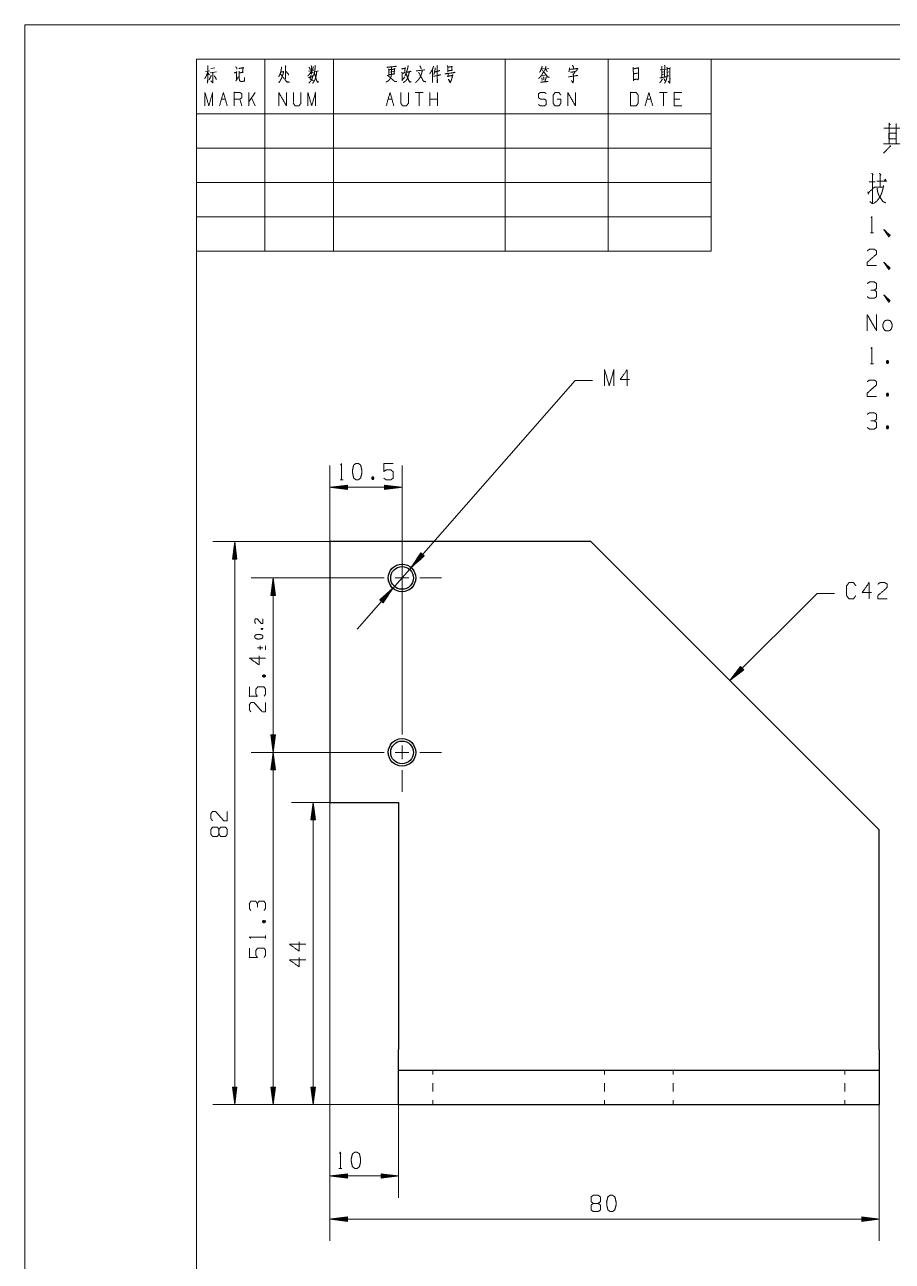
# Paper-space layout 'SHT2' of a CAD drawing. Header units: millimetres. Extents: x 0 to 210, y 0 to 297.
# Drawn here: x 0 to 126.4, y 116.9 to 297 of the extents above; entities that cross this region are included whole.
import ezdxf

# ---------------------------------------------------------------- set-up
doc = ezdxf.new("R2010")
doc.units = ezdxf.units.MM
doc.layers.add('101', color=7, linetype='Continuous', true_color=0xffffff)

psp = doc.layouts.new('SHT2')

# ---------------------------------------------------------------- linework, layer by layer
at = {"layer": '101', "color": 133, "linetype": 'Continuous', "lineweight": 18}
for p, q in [((210, 297), (0, 297)), ((0, 297), (0, 0)), ((25, 292), (100, 292)), ((25, 292), (25, 264)), ((25, 292), (100, 292)), ((25, 292), (100, 292)), ((205, 292), (25, 292)), ((25, 292), (25, 5)), ((35, 292), (35, 264)), ((45, 292), (45, 264)), ((70, 292), (70, 264)), ((85, 292), (85, 264)), ((100, 292), (100, 264)), ((25, 284), (100, 284)), ((25, 279), (100, 279)), ((25, 274), (100, 274)), ((25, 269), (100, 269)), ((25, 264), (100, 264))]:
    psp.add_line(p, q, dxfattribs=at)
at = {"layer": '101', "color": 72, "linetype": 'Continuous', "lineweight": 18}
for p, q in [((26.34, 290.18), (26.96, 290.3)), ((26.99, 289.99), (27.95, 290.14)), ((27.13, 290.61), (27.71, 290.74)), ((41.34, 290.22), (42.13, 290.38)), ((42.25, 290.16), (42.79, 290.28)), ((53.17, 290.09), (53.7, 290.18)), ((75.25, 290.57), (75.67, 290.63)), ((75.35, 290.55), (75.45, 290.24)), ((75.82, 290.51), (76.35, 290.61)), ((75.98, 290.49), (76.11, 290.16)), ((92.56, 290.43), (93.43, 290.55)), ((92.84, 290.07), (93.11, 290.14)), ((93.6, 290.05), (93.85, 290.12)), ((26.7, 289.95), (26.92, 289.68)), ((54.91, 288.87), (55.37, 289.43)), ((75.83, 289.64), (75.37, 289.56)), ((92.86, 289.72), (93.09, 289.78)), ((32.63, 285.18), (32.63, 287.14)), ((33.59, 287.14), (32.63, 285.78)), ((58.02, 287.14), (56.9, 287.14)), ((57.46, 287.14), (57.46, 285.18)), ((59.02, 285.18), (59.02, 287.14)), ((60.14, 285.18), (60.14, 287.14)), ((93.6, 287.14), (92.49, 287.14)), ((93.05, 287.14), (93.05, 285.18)), ((28.66, 286.17), (29.22, 286.17)), ((31.62, 285.18), (31.34, 286.17)), ((33.59, 285.18), (33.04, 286.36)), ((52.94, 286.17), (53.49, 286.17)), ((60.14, 286.17), (59.02, 286.17)), ((90.65, 286.17), (91.2, 286.17)), ((95.45, 286.17), (94.61, 286.17)), ((122.99, 274.12), (123.89, 274.12)), ((123.89, 273.33), (125.03, 273.33)), ((123.2, 266.68), (123.63, 266.68)), ((123.2, 247.63), (123.63, 247.63)), ((125.6, 248.08), (125.76, 247.66)), ((125.6, 243.32), (125.76, 242.9)), ((125.6, 238.56), (125.76, 238.13)), ((45.95, 230.72), (46.37, 230.72)), ((50.63, 231.17), (50.78, 230.75)), ((34.46, 208.96), (34.67, 209.04)), ((33.89, 206.25), (34.69, 206.25)), ((34.29, 206.53), (34.29, 205.97)), ((35.07, 205.97), (35.07, 206.53)), ((34.64, 202.06), (35.07, 202.22)), ((34.64, 166.29), (35.07, 166.45)), ((35.09, 163.89), (35.09, 164.32)), ((45.77, 130.41), (46.19, 130.41))]:
    psp.add_line(p, q, dxfattribs=at)
at = {"layer": '101', "color": 22, "linetype": 'Continuous', "lineweight": 18}
for p, q in [((48.41, 208.95), (80.17, 245.2)), ((80.17, 245.2), (82.71, 245.2)), ((44.46, 221.72), (44.46, 232.8)), ((54.96, 196.79), (54.96, 232.8)), ((47, 229.96), (44.46, 229.63)), ((54.96, 229.63), (44.46, 229.63)), ((44.46, 229.63), (47, 229.29)), ((47, 229.65), (44.65, 229.65)), ((47, 229.6), (44.65, 229.6)), ((47, 229.71), (45.04, 229.71)), ((47, 229.55), (45.04, 229.55)), ((47, 229.76), (45.42, 229.76)), ((47, 229.5), (45.42, 229.5)), ((47, 229.81), (45.81, 229.81)), ((47, 229.45), (45.81, 229.45)), ((47, 229.86), (46.19, 229.86)), ((47, 229.4), (46.19, 229.4)), ((47, 229.91), (46.58, 229.91)), ((47, 229.35), (46.58, 229.35)), ((47, 229.96), (46.96, 229.96)), ((47, 229.96), (46.96, 229.96)), ((47, 229.3), (46.96, 229.3)), ((47, 229.3), (46.96, 229.3)), ((47, 229.29), (47, 229.96)), ((52.42, 229.96), (52.45, 229.96)), ((52.42, 229.96), (52.42, 229.29)), ((54.96, 229.63), (52.42, 229.96)), ((52.42, 229.96), (52.45, 229.96)), ((52.42, 229.91), (52.83, 229.91)), ((52.42, 229.86), (53.22, 229.86)), ((52.42, 229.81), (53.61, 229.81)), ((52.42, 229.76), (53.99, 229.76)), ((52.42, 229.71), (54.38, 229.71)), ((52.42, 229.65), (54.76, 229.65)), ((52.42, 229.29), (54.96, 229.63)), ((52.42, 229.6), (54.76, 229.6)), ((52.42, 229.55), (54.38, 229.55)), ((52.42, 229.5), (53.99, 229.5)), ((52.42, 229.45), (53.61, 229.45)), ((52.42, 229.4), (53.22, 229.4)), ((52.42, 229.35), (52.83, 229.35)), ((52.42, 229.3), (52.45, 229.3)), ((52.42, 229.3), (52.45, 229.3)), ((44.46, 221.72), (27.42, 221.72)), ((30.59, 221.72), (30.26, 219.18)), ((30.92, 219.18), (30.59, 221.72)), ((30.59, 221.72), (30.59, 139.72)), ((30.36, 219.18), (30.36, 219.99)), ((30.41, 219.18), (30.41, 220.37)), ((30.46, 219.18), (30.46, 220.76)), ((30.51, 219.18), (30.51, 221.14)), ((30.57, 219.18), (30.57, 221.53)), ((30.62, 219.18), (30.62, 221.53)), ((30.67, 219.18), (30.67, 221.14)), ((30.72, 219.18), (30.72, 220.76)), ((30.77, 219.18), (30.77, 220.37)), ((30.82, 219.18), (30.82, 219.99)), ((57.7, 220.06), (56.27, 217.93)), ((57.93, 219.85), (56.38, 218.09)), ((57.97, 219.82), (56.42, 218.06)), ((57.89, 219.89), (56.6, 218.41)), ((58.01, 219.79), (56.71, 218.31)), ((57.85, 219.92), (56.82, 218.74)), ((58.04, 219.75), (57.01, 218.57)), ((57.82, 219.95), (57.03, 219.06)), ((57.78, 219.99), (57.25, 219.38)), ((57.74, 220.02), (57.46, 219.71)), ((57.7, 220.05), (57.68, 220.03)), ((57.7, 220.05), (57.68, 220.03)), ((58.2, 219.62), (57.7, 220.06)), ((30.26, 219.18), (30.26, 219.21)), ((30.26, 219.18), (30.26, 219.21)), ((30.26, 219.18), (30.92, 219.18)), ((30.31, 219.18), (30.31, 219.6)), ((30.87, 219.18), (30.87, 219.6)), ((30.92, 219.18), (30.92, 219.21)), ((30.92, 219.18), (30.92, 219.21)), ((56.27, 217.93), (58.2, 219.62)), ((58.08, 219.72), (57.3, 218.83)), ((58.12, 219.69), (57.59, 219.08)), ((58.16, 219.65), (57.88, 219.34)), ((58.2, 219.62), (58.18, 219.6)), ((58.2, 219.62), (58.18, 219.6)), ((49.19, 216.42), (33.01, 216.42)), ((36.19, 216.42), (35.85, 213.88)), ((36.16, 213.88), (36.16, 216.23)), ((36.19, 191.02), (36.19, 216.42)), ((36.52, 213.88), (36.19, 216.42)), ((36.21, 213.88), (36.21, 216.23)), ((35.96, 213.88), (35.96, 214.69)), ((36.01, 213.88), (36.01, 215.07)), ((36.06, 213.88), (36.06, 215.46)), ((36.11, 213.88), (36.11, 215.84)), ((36.26, 213.88), (36.26, 215.84)), ((36.31, 213.88), (36.31, 215.46)), ((36.36, 213.88), (36.36, 215.07)), ((36.41, 213.88), (36.41, 214.69)), ((53.64, 214.92), (51.71, 213.23)), ((51.91, 213.06), (53.2, 214.53)), ((51.95, 213.02), (53.49, 214.79)), ((51.98, 212.99), (53.53, 214.76)), ((52.02, 212.96), (53.31, 214.43)), ((52.22, 212.79), (53.64, 214.92)), ((35.85, 213.88), (36.52, 213.88)), ((35.86, 213.88), (35.86, 213.91)), ((35.86, 213.88), (35.86, 213.91)), ((35.91, 213.88), (35.91, 214.3)), ((36.46, 213.88), (36.46, 214.3)), ((36.52, 213.88), (36.52, 213.91)), ((36.52, 213.88), (36.52, 213.91)), ((51.71, 213.23), (52.22, 212.79)), ((51.72, 213.23), (51.74, 213.25)), ((51.72, 213.23), (51.74, 213.25)), ((51.75, 213.19), (52.03, 213.51)), ((51.79, 213.16), (52.32, 213.76)), ((51.83, 213.13), (52.61, 214.02)), ((51.87, 213.09), (52.91, 214.28)), ((52.06, 212.92), (53.1, 214.11)), ((52.1, 212.89), (52.88, 213.79)), ((52.14, 212.86), (52.67, 213.46)), ((52.17, 212.82), (52.45, 213.14)), ((52.21, 212.79), (52.23, 212.81)), ((52.21, 212.79), (52.23, 212.81)), ((115.43, 214.18), (102.71, 201.47)), ((115.43, 214.18), (117.97, 214.18)), ((104.27, 203.5), (102.71, 201.47)), ((102.71, 201.47), (104.74, 203.03)), ((104.49, 203.28), (102.83, 201.62)), ((104.53, 203.25), (102.87, 201.59)), ((104.45, 203.32), (103.07, 201.93)), ((104.56, 203.21), (103.17, 201.82)), ((104.42, 203.35), (103.3, 202.24)), ((104.6, 203.17), (103.48, 202.06)), ((104.38, 203.39), (103.54, 202.55)), ((104.35, 203.43), (103.78, 202.86)), ((104.63, 203.14), (103.79, 202.3)), ((104.31, 203.46), (104.01, 203.17)), ((104.67, 203.1), (104.1, 202.53)), ((104.27, 203.5), (104.25, 203.48)), ((104.27, 203.5), (104.25, 203.48)), ((104.74, 203.03), (104.27, 203.5)), ((104.7, 203.07), (104.41, 202.77)), ((104.74, 203.03), (104.72, 203.01)), ((104.74, 203.03), (104.72, 203.01)), ((36.52, 193.56), (35.85, 193.56)), ((35.85, 193.56), (36.19, 191.02)), ((35.86, 193.56), (35.86, 193.53)), ((35.86, 193.56), (35.86, 193.53)), ((35.91, 193.56), (35.91, 193.14)), ((35.96, 193.56), (35.96, 192.76)), ((36.01, 193.56), (36.01, 192.37)), ((36.06, 193.56), (36.06, 191.99)), ((36.11, 193.56), (36.11, 191.6)), ((36.16, 193.56), (36.16, 191.22)), ((36.19, 191.02), (36.52, 193.56)), ((36.21, 193.56), (36.21, 191.22)), ((36.26, 193.56), (36.26, 191.6)), ((36.31, 193.56), (36.31, 191.99)), ((36.36, 193.56), (36.36, 192.37)), ((36.41, 193.56), (36.41, 192.76)), ((36.46, 193.56), (36.46, 193.14)), ((36.52, 193.56), (36.52, 193.53)), ((36.52, 193.56), (36.52, 193.53)), ((49.19, 191.02), (33.01, 191.02)), ((49.19, 191.02), (33.01, 191.02)), ((36.19, 191.02), (35.85, 188.48)), ((36.19, 191.02), (36.19, 139.72)), ((36.52, 188.48), (36.19, 191.02)), ((35.96, 188.48), (35.96, 189.29)), ((36.01, 188.48), (36.01, 189.67)), ((36.06, 188.48), (36.06, 190.06)), ((36.11, 188.48), (36.11, 190.44)), ((36.16, 188.48), (36.16, 190.83)), ((36.21, 188.48), (36.21, 190.83)), ((36.26, 188.48), (36.26, 190.44)), ((36.31, 188.48), (36.31, 190.06)), ((36.36, 188.48), (36.36, 189.67)), ((36.41, 188.48), (36.41, 189.29)), ((35.85, 188.48), (36.52, 188.48)), ((35.86, 188.48), (35.86, 188.51)), ((35.86, 188.48), (35.86, 188.51)), ((35.91, 188.48), (35.91, 188.9)), ((36.46, 188.48), (36.46, 188.9)), ((36.52, 188.48), (36.52, 188.51)), ((36.52, 188.48), (36.52, 188.51)), ((54.46, 183.72), (38.84, 183.72)), ((42.02, 183.72), (41.68, 181.18)), ((42.02, 183.72), (42.02, 139.72)), ((42.35, 181.18), (42.02, 183.72)), ((44.46, 183.72), (44.46, 119.86)), ((44.46, 183.72), (44.46, 126.14)), ((41.79, 181.18), (41.79, 181.99)), ((41.84, 181.18), (41.84, 182.37)), ((41.89, 181.18), (41.89, 182.76)), ((41.94, 181.18), (41.94, 183.14)), ((41.99, 181.18), (41.99, 183.53)), ((42.04, 181.18), (42.04, 183.53)), ((42.09, 181.18), (42.09, 183.14)), ((42.15, 181.18), (42.15, 182.76)), ((42.2, 181.18), (42.2, 182.37)), ((42.25, 181.18), (42.25, 181.99)), ((41.68, 181.18), (42.35, 181.18)), ((41.69, 181.18), (41.69, 181.21)), ((41.69, 181.18), (41.69, 181.21)), ((41.74, 181.18), (41.74, 181.6)), ((42.3, 181.18), (42.3, 181.6)), ((42.35, 181.18), (42.35, 181.21)), ((42.35, 181.18), (42.35, 181.21)), ((54.46, 147.72), (54.46, 126.14)), ((124.46, 147.72), (124.46, 119.86)), ((30.26, 142.26), (30.26, 142.23)), ((30.26, 142.26), (30.26, 142.23)), ((30.92, 142.26), (30.26, 142.26)), ((30.26, 142.26), (30.59, 139.72)), ((30.31, 142.26), (30.31, 141.84)), ((30.36, 142.26), (30.36, 141.46)), ((30.41, 142.26), (30.41, 141.07)), ((30.46, 142.26), (30.46, 140.69)), ((30.51, 142.26), (30.51, 140.3)), ((30.57, 142.26), (30.57, 139.92)), ((30.59, 139.72), (30.92, 142.26)), ((30.62, 142.26), (30.62, 139.92)), ((30.67, 142.26), (30.67, 140.3)), ((30.72, 142.26), (30.72, 140.69)), ((30.77, 142.26), (30.77, 141.07)), ((30.82, 142.26), (30.82, 141.46)), ((30.87, 142.26), (30.87, 141.84)), ((30.92, 142.26), (30.92, 142.23)), ((30.92, 142.26), (30.92, 142.23)), ((36.52, 142.26), (35.85, 142.26)), ((35.85, 142.26), (36.19, 139.72)), ((35.86, 142.26), (35.86, 142.23)), ((35.86, 142.26), (35.86, 142.23)), ((35.91, 142.26), (35.91, 141.84)), ((35.96, 142.26), (35.96, 141.46)), ((36.01, 142.26), (36.01, 141.07)), ((36.06, 142.26), (36.06, 140.69)), ((36.11, 142.26), (36.11, 140.3)), ((36.16, 142.26), (36.16, 139.92)), ((36.19, 139.72), (36.52, 142.26)), ((36.21, 142.26), (36.21, 139.92)), ((36.26, 142.26), (36.26, 140.3)), ((36.31, 142.26), (36.31, 140.69)), ((36.36, 142.26), (36.36, 141.07)), ((36.41, 142.26), (36.41, 141.46)), ((36.46, 142.26), (36.46, 141.84)), ((36.52, 142.26), (36.52, 142.23)), ((36.52, 142.26), (36.52, 142.23)), ((41.68, 142.26), (42.02, 139.72)), ((42.35, 142.26), (41.68, 142.26)), ((41.69, 142.26), (41.69, 142.23)), ((41.69, 142.26), (41.69, 142.23)), ((41.74, 142.26), (41.74, 141.84)), ((41.79, 142.26), (41.79, 141.46)), ((41.84, 142.26), (41.84, 141.07)), ((41.89, 142.26), (41.89, 140.69)), ((41.94, 142.26), (41.94, 140.3)), ((41.99, 142.26), (41.99, 139.92)), ((42.02, 139.72), (42.35, 142.26)), ((42.04, 142.26), (42.04, 139.92)), ((42.09, 142.26), (42.09, 140.3)), ((42.15, 142.26), (42.15, 140.69)), ((42.2, 142.26), (42.2, 141.07)), ((42.25, 142.26), (42.25, 141.46)), ((42.3, 142.26), (42.3, 141.84)), ((42.35, 142.26), (42.35, 142.23)), ((42.35, 142.26), (42.35, 142.23)), ((54.46, 139.72), (27.42, 139.72)), ((54.46, 139.72), (33.01, 139.72)), ((54.46, 139.72), (38.84, 139.72)), ((47, 129.65), (44.46, 129.32)), ((44.46, 129.32), (47, 128.98)), ((54.46, 129.32), (44.46, 129.32)), ((47, 129.34), (44.65, 129.34)), ((47, 129.29), (44.65, 129.29)), ((47, 129.39), (45.04, 129.39)), ((47, 129.24), (45.04, 129.24)), ((47, 129.44), (45.42, 129.44)), ((47, 129.19), (45.42, 129.19)), ((47, 129.49), (45.81, 129.49)), ((47, 129.14), (45.81, 129.14)), ((47, 129.54), (46.19, 129.54)), ((47, 129.09), (46.19, 129.09)), ((47, 129.6), (46.58, 129.6)), ((47, 129.04), (46.58, 129.04)), ((47, 129.65), (46.96, 129.65)), ((47, 129.65), (46.96, 129.65)), ((47, 128.99), (46.96, 128.99)), ((47, 128.99), (46.96, 128.99)), ((47, 128.98), (47, 129.65)), ((51.92, 129.65), (51.92, 128.98)), ((54.46, 129.32), (51.92, 129.65)), ((51.92, 129.65), (51.95, 129.65)), ((51.92, 129.65), (51.95, 129.65)), ((51.92, 129.6), (52.33, 129.6)), ((51.92, 129.54), (52.72, 129.54)), ((51.92, 129.49), (53.11, 129.49)), ((51.92, 129.44), (53.49, 129.44)), ((51.92, 129.39), (53.88, 129.39)), ((51.92, 129.34), (54.26, 129.34)), ((51.92, 128.98), (54.46, 129.32)), ((51.92, 129.29), (54.26, 129.29)), ((51.92, 129.24), (53.88, 129.24)), ((51.92, 129.19), (53.49, 129.19)), ((51.92, 129.14), (53.11, 129.14)), ((51.92, 129.09), (52.72, 129.09)), ((51.92, 129.04), (52.33, 129.04)), ((51.92, 128.99), (51.95, 128.99)), ((51.92, 128.99), (51.95, 128.99)), ((47, 123.37), (44.46, 123.04)), ((44.46, 123.04), (47, 122.7)), ((124.46, 123.04), (44.46, 123.04)), ((47, 123.06), (44.65, 123.06)), ((47, 123.01), (44.65, 123.01)), ((47, 123.11), (45.04, 123.11)), ((47, 122.96), (45.04, 122.96)), ((47, 123.17), (45.42, 123.17)), ((47, 122.91), (45.42, 122.91)), ((47, 123.22), (45.81, 123.22)), ((47, 122.86), (45.81, 122.86)), ((47, 123.27), (46.19, 123.27)), ((47, 122.81), (46.19, 122.81)), ((47, 123.32), (46.58, 123.32)), ((47, 122.76), (46.58, 122.76)), ((47, 123.37), (46.96, 123.37)), ((47, 123.37), (46.96, 123.37)), ((47, 122.71), (46.96, 122.71)), ((47, 122.71), (46.96, 122.71)), ((47, 122.7), (47, 123.37)), ((121.92, 123.37), (121.95, 123.37)), ((124.46, 123.04), (121.92, 123.37)), ((121.92, 123.37), (121.95, 123.37)), ((121.92, 123.37), (121.92, 122.7)), ((121.92, 123.32), (122.33, 123.32)), ((121.92, 123.27), (122.72, 123.27)), ((121.92, 123.22), (123.11, 123.22)), ((121.92, 123.17), (123.49, 123.17)), ((121.92, 123.11), (123.88, 123.11)), ((121.92, 123.06), (124.26, 123.06)), ((121.92, 122.7), (124.46, 123.04)), ((121.92, 123.01), (124.26, 123.01)), ((121.92, 122.96), (123.88, 122.96)), ((121.92, 122.91), (123.49, 122.91)), ((121.92, 122.86), (123.11, 122.86)), ((121.92, 122.81), (122.72, 122.81)), ((121.92, 122.76), (122.33, 122.76)), ((121.92, 122.71), (121.95, 122.71)), ((121.92, 122.71), (121.95, 122.71))]:
    psp.add_line(p, q, dxfattribs=at)
at = {"layer": '101', "color": 251, "linetype": 'Continuous', "lineweight": 25}
for p, q in [((82.46, 221.72), (44.46, 221.72)), ((44.46, 221.72), (44.46, 183.72)), ((124.46, 179.72), (82.46, 221.72)), ((44.46, 183.72), (54.46, 183.72)), ((54.46, 183.72), (54.46, 147.72)), ((124.46, 147.72), (124.46, 179.72)), ((54.46, 144.72), (124.46, 144.72)), ((54.46, 139.72), (54.46, 144.72)), ((124.46, 144.72), (124.46, 139.72)), ((54.46, 139.72), (124.46, 139.72))]:
    psp.add_line(p, q, dxfattribs=at)
at = {"layer": '101', "color": 151, "linetype": 'Continuous', "lineweight": 18}
for p, q in [((54.96, 219.01), (54.96, 222.19)), ((52.37, 216.42), (49.19, 216.42)), ((53.95, 216.42), (55.96, 216.42)), ((54.96, 215.42), (54.96, 217.43)), ((57.55, 216.42), (60.72, 216.42)), ((54.96, 213.83), (54.96, 210.66)), ((54.96, 193.61), (54.96, 196.79)), ((52.37, 191.02), (49.19, 191.02)), ((53.95, 191.02), (55.96, 191.02)), ((54.96, 190.02), (54.96, 192.03)), ((57.55, 191.02), (60.72, 191.02)), ((54.96, 188.43), (54.96, 185.26))]:
    psp.add_line(p, q, dxfattribs=at)
at = {"layer": '101', "color": 53, "linetype": 'Continuous', "lineweight": 18}
for p, q in [((59.46, 144.72), (59.46, 144.1)), ((84.46, 144.1), (84.46, 144.72)), ((94.46, 144.72), (94.46, 144.1)), ((119.46, 144.1), (119.46, 144.72)), ((59.46, 142.85), (59.46, 141.6)), ((84.46, 141.6), (84.46, 142.85)), ((94.46, 142.85), (94.46, 141.6)), ((119.46, 141.6), (119.46, 142.85)), ((59.46, 140.35), (59.46, 139.72)), ((84.46, 139.72), (84.46, 140.35)), ((94.46, 140.35), (94.46, 139.72)), ((119.46, 139.72), (119.46, 140.35))]:
    psp.add_line(p, q, dxfattribs=at)
at = {"layer": '101', "color": 251, "linetype": 'Continuous', "lineweight": 25}
for centre, radius in [((54.96, 216.42), 2), ((54.96, 216.42), 1.65), ((54.96, 191.02), 2), ((54.96, 191.02), 1.65)]:
    psp.add_circle(centre, radius, dxfattribs=at)
at = {"layer": '101', "color": 251, "linetype": 'Continuous', "lineweight": 13}
for centre in [(54.96, 216.42), (54.96, 191.02)]:
    psp.add_arc(centre, 2, 75, 345, dxfattribs=at)
at = {"layer": '101', "color": 22, "linetype": 'Continuous', "lineweight": 18}
psp.add_arc((54.96, 216.42), 2, 350.9784, 75, dxfattribs=at)
at = {"layer": '101', "color": 72, "linetype": 'Continuous', "lineweight": 18}
for points, knots in [([(26.67, 290.16), (26.6, 289.91), (26.48, 289.62), (26.35, 289.35), (26.23, 289.14)], [0, 0, 0.233514, 0.515368, 0.78555, 1, 1]), ([(26.67, 291.07), (26.66, 288.89), (26.63, 288.5), (26.61, 288.71), (26.64, 288.94)], [0, 0, 0.723303, 0.854546, 0.923601, 1, 1]), ([(27.37, 289.99), (27.42, 289.87), (27.42, 288.83), (27.4, 288.6), (27.39, 288.52), (27.11, 288.85), (27.39, 288.56)], [0, 0, 0.056947, 0.504404, 0.603051, 0.639405, 0.826366, 1, 1]), ([(30.53, 289.99), (30.92, 290.09), (30.86, 290.16), (30.83, 288.96), (30.77, 288.83), (31.12, 289.41)], [0, 0, 0.158008, 0.19221, 0.673433, 0.728446, 1, 1]), ([(30.7, 290.88), (30.87, 290.72), (30.92, 290.63), (30.92, 290.53), (30.9, 290.67)], [0, 0, 0.413146, 0.573572, 0.750721, 1, 1]), ([(31.19, 290.63), (31.87, 290.74), (31.82, 290.8), (31.73, 290.05), (31.82, 290.05), (31.25, 289.99)], [0, 0, 0.313958, 0.349012, 0.694882, 0.735357, 1, 1]), ([(31.22, 290.22), (31.25, 289.91), (31.25, 289.2), (31.27, 288.98), (31.3, 288.87), (31.34, 288.81), (31.41, 288.77), (31.53, 288.75), (31.66, 288.73), (32.03, 288.79), (32, 289.33), (32, 288.79)], [0, 0, 0.097093, 0.316208, 0.387239, 0.42073, 0.444406, 0.470581, 0.507596, 0.549105, 0.664641, 0.832445, 1, 1]), ([(37.43, 290.84), (37.42, 290.72), (37.34, 290.3), (37.26, 290.01), (37.18, 289.8), (37.09, 289.6), (37.01, 289.43)], [0, 0, 0.084498, 0.36853, 0.573114, 0.721457, 0.873368, 1, 1]), ([(37.28, 290.09), (37.75, 290.18), (37.71, 290.22), (37.68, 290.03), (37.62, 289.76), (37.56, 289.6), (37.48, 289.37), (37.4, 289.18), (37.28, 288.98), (37.2, 288.81), (37.02, 288.56)], [0, 0, 0.202443, 0.228131, 0.308408, 0.425631, 0.500403, 0.604281, 0.689483, 0.790714, 0.870506, 1, 1]), ([(37.97, 291.05), (38.02, 290.94), (38, 290.84), (37.99, 289.12), (37.97, 289.23), (38, 289.45)], [0, 0, 0.049543, 0.095606, 0.852767, 0.898838, 1, 1]), ([(38.1, 290.16), (38.13, 290.14), (38.4, 289.8), (38.47, 289.68)], [0, 0, 0.059448, 0.761031, 1, 1]), ([(41.75, 290.24), (41.62, 290.01), (41.48, 289.8), (41.35, 289.64), (41.22, 289.49)], [0, 0, 0.287221, 0.555142, 0.786181, 1, 1]), ([(41.43, 290.8), (41.56, 290.57), (41.59, 290.43)], [0, 0, 0.640221, 1, 1]), ([(41.73, 291.07), (41.76, 290.92), (41.76, 289.78), (41.73, 289.93), (41.76, 290.05)], [0, 0, 0.094654, 0.823636, 0.91829, 1, 1]), ([(41.76, 290.2), (41.94, 290.07), (42.03, 289.97)], [0, 0, 0.613122, 1, 1]), ([(42.03, 290.92), (42.03, 290.82), (41.91, 290.34)], [0, 0, 0.174301, 1, 1]), ([(42.54, 290.16), (42.49, 289.8), (42.45, 289.56), (42.41, 289.35), (42.35, 289.16), (42.23, 288.91), (42.13, 288.73), (42.01, 288.56), (41.92, 288.48)], [0, 0, 0.19438, 0.332636, 0.448614, 0.555649, 0.70616, 0.822692, 0.933847, 1, 1]), ([(42.33, 291.11), (42.33, 290.98), (42.32, 290.76), (42.27, 290.47), (42.23, 290.16), (42.17, 289.91), (42.1, 289.68), (42.08, 289.62)], [0, 0, 0.081852, 0.232243, 0.425429, 0.63211, 0.800313, 0.957953, 1, 1]), ([(53.44, 290.84), (53.42, 290.18), (53.41, 289.85), (53.39, 289.66), (53.38, 289.56), (53.36, 289.43), (53.32, 289.31), (53.27, 289.2), (53.14, 289.02), (53, 288.85), (52.79, 288.73), (52.69, 288.67), (52.65, 288.65)], [0, 0, 0.263783, 0.395771, 0.470171, 0.511786, 0.56157, 0.614019, 0.658777, 0.749614, 0.837596, 0.932985, 0.980677, 1, 1]), ([(52.76, 290.82), (52.82, 290.78), (52.85, 290.8), (54.11, 290.94), (54.07, 290.96), (53.92, 290.92)], [0, 0, 0.045522, 0.068286, 0.872626, 0.90344, 1, 1]), ([(53, 290.59), (53.04, 290.41), (53.04, 289.66), (53.03, 289.7), (53.89, 289.85), (53.8, 289.85), (53.89, 290.63), (53.92, 290.57), (53.87, 290.53), (53.04, 290.43)], [0, 0, 0.051663, 0.252803, 0.264656, 0.500971, 0.524672, 0.738301, 0.756829, 0.773117, 1, 1]), ([(54.88, 290.57), (55.47, 290.67), (55.41, 290.74), (55.34, 290.01), (55.41, 290.01), (54.97, 289.93), (54.94, 290.12), (54.97, 289.89), (54.96, 288.96)], [0, 0, 0.181366, 0.207406, 0.429567, 0.451891, 0.588199, 0.645735, 0.715777, 1, 1]), ([(55.98, 290.12), (55.98, 289.99), (55.92, 289.66), (55.86, 289.47), (55.81, 289.31), (55.73, 289.16), (55.65, 289.02), (55.54, 288.87), (55.31, 288.67), (55.13, 288.58)], [0, 0, 0.067236, 0.249298, 0.354996, 0.450079, 0.537949, 0.629663, 0.725721, 0.894899, 1, 1]), ([(55.85, 291.05), (55.82, 290.8), (55.73, 290.47), (55.62, 290.12), (55.53, 289.89), (55.47, 289.72), (55.41, 289.58)], [0, 0, 0.162457, 0.385014, 0.625897, 0.784413, 0.898493, 1, 1]), ([(55.62, 290.07), (56.27, 290.2), (56.2, 290.22), (56.08, 290.18)], [0, 0, 0.769962, 0.857327, 1, 1]), ([(57.88, 290.32), (57.88, 290.2), (57.81, 289.91), (57.74, 289.68), (57.65, 289.43), (57.52, 289.23), (57.5, 289.18), (57.42, 289.08), (57.31, 288.94), (57.18, 288.81), (57.06, 288.69), (56.93, 288.58)], [0, 0, 0.060656, 0.206644, 0.323463, 0.452143, 0.571976, 0.593424, 0.659716, 0.74639, 0.834816, 0.918178, 1, 1]), ([(57.02, 290.28), (58.29, 290.43), (58.21, 290.45), (58.12, 290.41)], [0, 0, 0.872478, 0.933903, 1, 1]), ([(57.34, 290.05), (57.4, 290.01), (58.1, 288.75), (58.43, 288.69), (58.12, 288.77), (58.02, 288.89)], [0, 0, 0.030854, 0.652647, 0.79375, 0.930716, 1, 1]), ([(57.56, 291.03), (57.66, 290.84), (57.71, 290.72), (57.74, 290.59)], [0, 0, 0.450481, 0.729637, 1, 1]), ([(59.55, 290.98), (59.48, 290.72), (59.38, 290.47), (59.26, 290.24), (59.14, 290.05), (59, 289.85)], [0, 0, 0.21836, 0.428744, 0.629221, 0.801494, 1, 1]), ([(59.38, 290.41), (59.39, 289.16), (59.39, 288.56), (59.38, 288.69), (59.39, 288.91)], [0, 0, 0.565717, 0.839123, 0.896086, 1, 1]), ([(59.8, 290.72), (59.76, 290.38), (59.7, 290.09), (59.64, 289.89), (59.6, 289.76)], [0, 0, 0.34211, 0.644851, 0.86512, 1, 1]), ([(59.8, 290.14), (60.47, 290.32), (60.4, 290.32), (60.28, 290.26)], [0, 0, 0.772509, 0.853435, 1, 1]), ([(60.08, 291.07), (60.12, 290.98), (60.09, 291.03), (60.11, 288.54), (60.09, 288.73), (60.11, 289.04)], [0, 0, 0.029975, 0.04619, 0.840789, 0.900562, 1, 1]), ([(61.18, 289.87), (61.37, 289.87), (61.75, 289.91), (62.68, 290.05), (62.58, 290.07), (62.43, 290.03)], [0, 0, 0.10704, 0.322386, 0.855626, 0.914427, 1, 1]), ([(61.57, 291.07), (61.63, 290.82), (61.63, 290.09), (61.63, 290.28), (62.33, 290.38), (62.21, 290.38), (62.24, 290.9), (62.26, 290.98), (62.29, 290.92), (62.19, 290.9), (61.63, 290.82)], [0, 0, 0.076614, 0.294117, 0.350048, 0.563214, 0.598361, 0.753971, 0.779215, 0.799829, 0.831205, 1, 1]), ([(75.64, 290.3), (75.63, 290.2), (75.39, 289.83), (75.38, 289.78), (75.26, 289.6), (75.06, 289.37), (74.85, 289.16)], [0, 0, 0.074337, 0.387309, 0.418539, 0.575027, 0.79286, 1, 1]), ([(75.37, 290.98), (75.35, 290.84), (75.23, 290.53), (75.13, 290.28), (75.01, 290.07)], [0, 0, 0.148006, 0.485257, 0.758321, 1, 1]), ([(75.61, 290.16), (76.2, 289.37), (76.43, 289.37), (76.2, 289.39), (76.08, 289.54)], [0, 0, 0.599324, 0.742451, 0.886135, 1, 1]), ([(75.91, 290.98), (75.92, 290.88), (75.75, 290.3)], [0, 0, 0.147218, 1, 1]), ([(79.34, 290.74), (79.34, 290.51), (79.33, 290.34), (79.3, 290.22), (79.27, 290.12)], [0, 0, 0.361949, 0.626223, 0.829034, 1, 1]), ([(79.34, 290.49), (80.57, 290.63), (80.56, 290.67), (80.37, 290.26)], [0, 0, 0.712481, 0.737756, 1, 1]), ([(79.49, 290.07), (80.25, 290.18), (80.21, 290.24), (79.92, 289.72)], [0, 0, 0.533866, 0.586729, 1, 1]), ([(79.78, 291.09), (79.89, 290.96), (79.93, 290.86), (79.96, 290.69)], [0, 0, 0.364604, 0.619196, 1, 1]), ([(88.61, 290.8), (88.64, 290.59), (88.66, 290.14), (88.67, 289.66), (88.67, 289.6), (88.67, 288.83), (88.67, 288.98), (89.24, 289.1), (89.36, 288.96), (89.39, 289.14), (89.39, 289.39), (89.4, 289.87), (89.42, 290.36), (89.42, 290.78), (89.43, 290.72), (88.66, 290.57)], [0, 0, 0.037589, 0.119519, 0.205166, 0.216331, 0.354043, 0.380097, 0.485125, 0.518622, 0.552532, 0.597196, 0.682843, 0.77221, 0.846648, 0.858119, 1, 1]), ([(88.67, 289.83), (89.24, 289.95), (89.18, 289.97), (89.05, 289.89)], [0, 0, 0.728512, 0.805958, 1, 1]), ([(92.8, 290.98), (92.83, 290.86), (92.83, 289.31)], [0, 0, 0.075954, 1, 1]), ([(93.21, 291.11), (93.24, 290.98), (93.19, 289.37)], [0, 0, 0.073211, 1, 1]), ([(93.55, 290.82), (93.59, 290.59), (93.59, 290.14), (93.57, 289.64), (93.55, 289.33), (93.47, 289), (93.38, 288.79), (93.22, 288.48)], [0, 0, 0.096217, 0.285187, 0.491418, 0.620825, 0.76157, 0.854869, 1, 1]), ([(93.59, 290.57), (94.03, 290.67), (93.98, 290.74), (93.98, 290.05), (94, 289.12), (93.98, 288.77), (93.97, 288.56), (93.95, 288.5), (93.74, 288.77), (93.94, 288.58)], [0, 0, 0.13308, 0.155522, 0.357051, 0.631901, 0.735808, 0.797028, 0.815849, 0.918301, 1, 1]), ([(27.18, 289.66), (27.17, 289.58), (26.86, 288.96)], [0, 0, 0.108202, 1, 1]), ([(27.61, 289.58), (27.87, 289.16), (27.92, 289), (27.81, 289.27)], [0, 0, 0.516563, 0.696901, 1, 1]), ([(37.28, 289.8), (38.22, 288.62), (38.56, 288.65), (38.54, 288.65), (38.24, 288.67), (38.08, 288.81)], [0, 0, 0.632183, 0.773704, 0.779845, 0.909108, 1, 1]), ([(41.34, 289.31), (41.97, 289.45), (41.98, 289.64), (41.98, 289.56), (41.91, 289.31), (41.81, 289.04), (41.7, 288.83), (41.59, 288.71), (41.48, 288.58), (41.41, 288.52)], [0, 0, 0.30447, 0.39258, 0.431622, 0.553714, 0.689469, 0.798362, 0.878841, 0.954752, 1, 1]), ([(41.72, 289.66), (41.56, 289.08), (41.66, 289.04), (41.78, 289), (41.89, 288.94), (42.04, 288.85)], [0, 0, 0.5291, 0.62629, 0.735524, 0.852093, 1, 1]), ([(42.22, 289.89), (42.25, 289.85), (42.39, 289.27), (42.49, 289), (42.6, 288.71), (42.63, 288.65), (42.85, 288.67), (42.63, 288.69), (42.55, 288.81)], [0, 0, 0.026721, 0.341749, 0.493483, 0.655465, 0.691641, 0.80784, 0.924039, 1, 1]), ([(52.82, 289.6), (52.89, 289.6), (53.17, 289.37), (53.41, 289.16), (53.63, 288.98), (53.9, 288.71), (54.23, 288.75), (53.92, 288.71), (53.82, 288.79)], [0, 0, 0.033467, 0.197839, 0.340788, 0.472468, 0.649452, 0.797921, 0.939753, 1, 1]), ([(55.54, 289.8), (55.59, 289.78), (56.04, 288.67), (56.32, 288.65), (56.06, 288.71), (55.98, 288.83)], [0, 0, 0.024909, 0.644018, 0.787117, 0.926016, 1, 1]), ([(59.57, 289.49), (60.61, 289.7), (60.53, 289.72), (60.4, 289.66)], [0, 0, 0.826976, 0.886334, 1, 1]), ([(61.73, 289.91), (61.63, 289.41), (61.6, 289.49), (62.38, 289.62), (62.33, 289.7), (62.33, 289.62), (62.24, 289.27), (62.19, 289.04), (62.11, 288.85), (62.05, 288.71), (62.01, 288.6), (61.98, 288.58), (61.72, 289.06), (62, 288.62)], [0, 0, 0.13637, 0.159981, 0.371157, 0.396349, 0.418604, 0.516111, 0.579311, 0.63312, 0.675133, 0.705357, 0.714996, 0.861275, 1, 1]), ([(75.12, 288.62), (76.23, 288.73), (76.16, 288.73), (75.99, 288.71)], [0, 0, 0.825897, 0.879998, 1, 1]), ([(75.31, 289.27), (75.38, 289), (75.38, 288.87), (75.37, 289.04)], [0, 0, 0.489807, 0.707975, 1, 1]), ([(75.58, 289.43), (75.64, 289.12), (75.61, 288.96), (75.61, 289.18)], [0, 0, 0.443891, 0.680119, 1, 1]), ([(75.95, 289.41), (75.95, 289.27), (75.77, 288.69)], [0, 0, 0.19307, 1, 1]), ([(79.2, 289.41), (80.57, 289.6), (80.49, 289.62), (80.28, 289.56)], [0, 0, 0.820202, 0.873508, 1, 1]), ([(79.87, 289.87), (79.9, 289.76), (79.93, 289.64), (79.94, 289.43), (79.94, 289), (79.93, 288.85), (79.9, 288.65), (79.86, 288.52), (79.64, 288.87), (79.87, 288.56)], [0, 0, 0.049623, 0.1085, 0.204239, 0.404798, 0.471991, 0.568442, 0.629223, 0.820578, 1, 1]), ([(92.52, 289.25), (93.43, 289.41), (93.38, 289.43), (93.33, 289.37)], [0, 0, 0.873246, 0.919206, 1, 1]), ([(92.86, 289.12), (92.84, 289.02), (92.73, 288.81), (92.62, 288.67), (92.52, 288.56)], [0, 0, 0.157085, 0.51447, 0.781154, 1, 1]), ([(93.09, 289.18), (93.25, 288.94), (93.25, 288.83), (93.19, 289.02)], [0, 0, 0.497679, 0.671694, 1, 1]), ([(93.57, 289.52), (93.6, 289.52), (93.84, 289.58)], [0, 0, 0.107799, 1, 1]), ([(26.26, 285.18), (26.26, 287.14), (26.82, 285.18), (27.37, 287.14), (27.37, 285.18)], [0, 0, 0.245192, 0.5, 0.754808, 1, 1]), ([(30.51, 285.18), (30.51, 287.14), (31.34, 287.14), (31.62, 286.96), (31.62, 286.36), (31.34, 286.17), (30.51, 286.17)], [0, 0, 0.400952, 0.571035, 0.639278, 0.761676, 0.829917, 1, 1]), ([(37.01, 285.18), (37.01, 287.14), (38.12, 285.18), (38.12, 287.14)], [0, 0, 0.317574, 0.682426, 1, 1]), ([(39.13, 287.14), (39.13, 285.57), (39.39, 285.18), (39.95, 285.18), (40.24, 285.57), (40.24, 287.14)], [0, 0, 0.337152, 0.438599, 0.557781, 0.662848, 1, 1]), ([(41.25, 285.18), (41.25, 287.14), (41.81, 285.18), (42.36, 287.14), (42.36, 285.18)], [0, 0, 0.245192, 0.5, 0.754808, 1, 1]), ([(54.78, 287.14), (54.78, 285.57), (55.05, 285.18), (55.6, 285.18), (55.89, 285.57), (55.89, 287.14)], [0, 0, 0.337152, 0.438599, 0.557781, 0.662848, 1, 1]), ([(74.85, 285.36), (75.13, 285.18), (75.7, 285.18), (75.98, 285.39), (75.98, 285.97), (75.7, 286.17), (75.15, 286.17), (74.85, 286.36), (74.85, 286.96), (75.15, 287.14), (75.7, 287.14), (75.98, 286.96)], [0, 0, 0.068035, 0.184054, 0.254521, 0.372333, 0.442799, 0.555843, 0.626367, 0.748393, 0.81892, 0.931964, 1, 1]), ([(77.55, 286.17), (78.1, 286.17), (78.1, 285.57), (77.82, 285.18), (77.25, 285.18), (76.97, 285.57), (76.97, 286.75), (77.27, 287.14), (77.81, 287.14), (78.09, 286.75)], [0, 0, 0.103295, 0.214797, 0.304261, 0.410274, 0.499739, 0.718892, 0.809956, 0.910533, 1, 1]), ([(79.11, 285.18), (79.11, 287.14), (80.22, 285.18), (80.22, 287.14)], [0, 0, 0.317574, 0.682426, 1, 1]), ([(88.25, 285.18), (89.07, 285.18), (89.36, 285.57), (89.36, 286.75), (89.07, 287.14), (88.25, 287.14), (88.25, 285.18)], [0, 0, 0.142133, 0.227159, 0.431787, 0.516817, 0.65895, 1, 1]), ([(90.37, 285.18), (90.93, 287.14), (91.48, 285.18)], [0, 0, 0.5, 1, 1]), ([(95.73, 285.18), (94.61, 285.18), (94.61, 287.14), (95.73, 287.14)], [0, 0, 0.265389, 0.734611, 1, 1]), ([(125.9, 282.65), (126.08, 282.5), (125.92, 282.35), (125.92, 282.65), (125.92, 279.65), (125.92, 281.94), (125.15, 281.94), (127.88, 281.94), (126.96, 281.94), (126.96, 282.61), (126.96, 279.65), (126.96, 281.22), (125.9, 281.22), (125.9, 280.36), (126.96, 280.36), (126.96, 279.65), (125.1, 279.65), (127.96, 279.65), (127.83, 279.84), (127.7, 279.65)], [0, 0, 0.009716, 0.018619, 0.030835, 0.152988, 0.24613, 0.277436, 0.388628, 0.426411, 0.453896, 0.574522, 0.638652, 0.681833, 0.716952, 0.760133, 0.789144, 0.864711, 0.9813, 0.99065, 1, 1]), ([(126.03, 279.42), (126.13, 279.24), (126.11, 279.31), (125.1, 278.3)], [0, 0, 0.125003, 0.171161, 1, 1]), ([(123.39, 275.36), (123.6, 275.13), (123.5, 275.28), (123.5, 270.93), (123.12, 271.23)], [0, 0, 0.05812, 0.09265, 0.910293, 1, 1]), ([(124.11, 274.23), (125.51, 274.23), (125.38, 274.5), (125.25, 274.27)], [0, 0, 0.716781, 0.866789, 1, 1]), ([(124.5, 275.36), (124.74, 275.13), (124.61, 275.21), (124.61, 273.37)], [0, 0, 0.141502, 0.207217, 1, 1]), ([(122.83, 272.66), (122.91, 272.32), (122.86, 272.51), (123.89, 273.41)], [0, 0, 0.181309, 0.283199, 1, 1]), ([(125.11, 273.6), (125.01, 273.07), (124.9, 272.66), (124.77, 272.32), (124.61, 271.95), (124.34, 271.57), (124.08, 271.27), (123.66, 270.97)], [0, 0, 0.172188, 0.30911, 0.425674, 0.556628, 0.704269, 0.832974, 1, 1]), ([(124.16, 273.18), (124.21, 272.92), (124.26, 272.62), (124.37, 272.28), (124.53, 271.95), (125.03, 271.23), (125.46, 271.05)], [0, 0, 0.101604, 0.217194, 0.351411, 0.492975, 0.824035, 1, 1]), ([(123.28, 268.86), (123.42, 269.06), (123.42, 266.68)], [0, 0, 0.093493, 1, 1]), ([(125.29, 266.96), (125.89, 266.33), (125.75, 266.33), (125.14, 267.18), (125.89, 266.11), (126.05, 266.33), (125.14, 267.18)], [0, 0, 0.178025, 0.207059, 0.420796, 0.689032, 0.745609, 1, 1]), ([(122.74, 264.07), (123.06, 264.3), (123.75, 264.3), (124.09, 264.07), (124.09, 263.6), (122.73, 262.4), (122.74, 261.92), (124.09, 261.92)], [0, 0, 0.069691, 0.192977, 0.265273, 0.350228, 0.67474, 0.759753, 1, 1]), ([(125.29, 262.2), (125.89, 261.57), (125.75, 261.57), (125.14, 262.42), (125.89, 261.35), (126.05, 261.57), (125.14, 262.42)], [0, 0, 0.178025, 0.207059, 0.420796, 0.689032, 0.745609, 1, 1]), ([(123.75, 258.36), (124.09, 258.58), (124.09, 259.31), (123.75, 259.53), (123.06, 259.53), (122.73, 259.31)], [0, 0, 0.153874, 0.429851, 0.583726, 0.846126, 1, 1]), ([(122.74, 257.38), (123.06, 257.16), (123.75, 257.16), (124.09, 257.38), (124.09, 258.11), (123.75, 258.36), (123.24, 258.36)], [0, 0, 0.124118, 0.343687, 0.472445, 0.703375, 0.836731, 1, 1]), ([(125.29, 257.43), (125.89, 256.81), (125.75, 256.81), (125.14, 257.66), (125.89, 256.58), (126.05, 256.81), (125.14, 257.66)], [0, 0, 0.178025, 0.207059, 0.420796, 0.689032, 0.745609, 1, 1]), ([(122.74, 252.4), (122.74, 254.77), (124.09, 252.4), (124.09, 254.77)], [0, 0, 0.317574, 0.682426, 1, 1]), ([(125.13, 252.7), (125.32, 252.47), (125.57, 252.4), (125.8, 252.4), (126.05, 252.47), (126.24, 252.7), (126.35, 253.02), (126.35, 253.37), (126.24, 253.67), (126.05, 253.9), (125.8, 253.97), (125.57, 253.97), (125.32, 253.9), (125.13, 253.67), (125.02, 253.37), (125.02, 253.02), (125.13, 252.7)], [0, 0, 0.063224, 0.118199, 0.167052, 0.222027, 0.285251, 0.357933, 0.432351, 0.500001, 0.563225, 0.618199, 0.667052, 0.722026, 0.78525, 0.8529, 0.927318, 1, 1]), ([(123.28, 249.81), (123.42, 250.01), (123.42, 247.63)], [0, 0, 0.093493, 1, 1]), ([(84.48, 244.38), (84.48, 246.76), (85.15, 244.38), (85.82, 246.76), (85.82, 244.38)], [0, 0, 0.245192, 0.5, 0.754808, 1, 1]), ([(88.1, 245.33), (86.75, 245.33), (87.76, 246.76), (87.76, 244.38)], [0, 0, 0.245868, 0.565294, 1, 1]), ([(125.6, 247.66), (125.76, 247.66), (125.85, 247.88), (125.76, 248.08), (125.6, 248.08), (125.52, 247.88), (125.6, 247.66), (125.76, 248.08)], [0, 0, 0.093981, 0.236788, 0.365956, 0.459936, 0.589106, 0.731916, 1, 1]), ([(122.74, 245.02), (123.06, 245.25), (123.75, 245.25), (124.09, 245.02), (124.09, 244.55), (122.73, 243.35), (122.74, 242.87), (124.09, 242.87)], [0, 0, 0.069691, 0.192977, 0.265273, 0.350228, 0.67474, 0.759753, 1, 1]), ([(125.6, 242.9), (125.76, 242.9), (125.85, 243.12), (125.76, 243.32), (125.6, 243.32), (125.52, 243.12), (125.6, 242.9), (125.76, 243.32)], [0, 0, 0.093981, 0.236788, 0.365956, 0.459936, 0.589106, 0.731916, 1, 1]), ([(123.75, 239.31), (124.09, 239.53), (124.09, 240.26), (123.75, 240.48), (123.06, 240.48), (122.73, 240.26)], [0, 0, 0.153874, 0.429851, 0.583726, 0.846126, 1, 1]), ([(122.74, 238.33), (123.06, 238.11), (123.75, 238.11), (124.09, 238.33), (124.09, 239.06), (123.75, 239.31), (123.24, 239.31)], [0, 0, 0.124118, 0.343687, 0.472445, 0.703375, 0.836731, 1, 1]), ([(125.6, 238.13), (125.76, 238.13), (125.85, 238.36), (125.76, 238.56), (125.6, 238.56), (125.52, 238.36), (125.6, 238.13), (125.76, 238.56)], [0, 0, 0.093981, 0.236788, 0.365956, 0.459936, 0.589106, 0.731916, 1, 1]), ([(46.02, 232.9), (46.16, 233.1), (46.16, 230.72)], [0, 0, 0.093491, 1, 1]), ([(48.6, 230.72), (48.93, 230.97), (49.11, 231.67), (49.11, 232.15), (48.93, 232.87), (48.6, 233.1), (48.26, 233.1), (47.92, 232.87), (47.75, 232.15), (47.77, 231.67), (47.92, 230.97), (48.26, 230.72), (48.6, 230.72)], [0, 0, 0.067527, 0.18397, 0.260584, 0.380943, 0.446141, 0.500306, 0.565504, 0.685863, 0.76253, 0.878309, 0.945835, 1, 1]), ([(52.3, 230.95), (52.64, 230.72), (53.33, 230.72), (53.66, 230.95), (53.66, 231.9), (53.33, 232.15), (52.64, 232.15), (52.3, 231.92), (52.3, 233.1), (53.66, 233.1)], [0, 0, 0.062228, 0.168344, 0.230571, 0.376815, 0.441266, 0.547381, 0.609609, 0.79049, 1, 1]), ([(50.63, 230.75), (50.78, 230.75), (50.87, 230.97), (50.78, 231.17), (50.63, 231.17), (50.54, 230.97), (50.63, 230.75), (50.78, 231.17)], [0, 0, 0.093978, 0.236789, 0.365959, 0.459937, 0.589106, 0.731916, 1, 1]), ([(121.06, 213.84), (120.72, 213.37), (120.07, 213.37), (119.73, 213.84), (119.73, 215.27), (120.07, 215.74), (120.74, 215.74), (121.07, 215.27)], [0, 0, 0.11457, 0.243367, 0.357937, 0.638582, 0.753152, 0.88543, 1, 1]), ([(123.35, 214.32), (122.01, 214.32), (123.01, 215.74), (123.01, 213.37)], [0, 0, 0.245868, 0.565294, 1, 1]), ([(124.28, 215.52), (124.6, 215.74), (125.29, 215.74), (125.63, 215.52), (125.63, 215.04), (124.27, 213.84), (124.28, 213.37), (125.63, 213.37)], [0, 0, 0.069692, 0.192977, 0.265273, 0.350228, 0.674739, 0.759753, 1, 1]), ([(33.61, 209.81), (33.5, 209.97), (33.5, 210.31), (33.61, 210.48), (33.85, 210.48), (34.45, 209.8), (34.69, 209.81), (34.69, 210.48)], [0, 0, 0.069688, 0.192979, 0.265274, 0.350227, 0.674742, 0.759753, 1, 1]), ([(34.67, 208.96), (34.67, 209.04), (34.56, 209.08), (34.46, 209.04), (34.46, 208.96), (34.56, 208.92), (34.67, 208.96), (34.46, 209.04)], [0, 0, 0.093977, 0.236786, 0.365959, 0.459936, 0.589109, 0.731918, 1, 1]), ([(34.69, 207.95), (34.56, 208.11), (34.21, 208.2), (33.97, 208.2), (33.61, 208.11), (33.5, 207.95), (33.5, 207.78), (33.61, 207.61), (33.97, 207.52), (34.21, 207.53), (34.56, 207.61), (34.69, 207.78), (34.69, 207.95)], [0, 0, 0.067524, 0.183971, 0.260583, 0.380943, 0.446139, 0.500302, 0.565504, 0.685863, 0.762528, 0.878307, 0.945837, 1, 1]), ([(34.14, 205.1), (34.14, 203.75), (32.72, 204.76), (35.09, 204.76)], [0, 0, 0.245869, 0.565294, 1, 1]), ([(35.07, 202.06), (35.07, 202.22), (34.84, 202.31), (34.64, 202.22), (34.64, 202.06), (34.84, 201.97), (35.07, 202.06), (34.64, 202.22)], [0, 0, 0.093979, 0.236784, 0.365957, 0.459936, 0.589108, 0.731913, 1, 1]), ([(34.87, 199.18), (35.09, 199.52), (35.09, 200.21), (34.87, 200.54), (33.92, 200.54), (33.67, 200.21), (33.67, 199.52), (33.89, 199.18), (32.72, 199.18), (32.72, 200.54)], [0, 0, 0.062229, 0.168345, 0.230572, 0.376816, 0.441264, 0.54738, 0.609609, 0.79049, 1, 1]), ([(32.94, 196.92), (32.72, 197.24), (32.72, 197.93), (32.94, 198.27), (33.42, 198.27), (34.62, 196.91), (35.09, 196.92), (35.09, 198.27)], [0, 0, 0.069694, 0.192979, 0.265274, 0.350227, 0.67474, 0.759752, 1, 1]), ([(27.35, 181.06), (27.12, 181.38), (27.12, 182.07), (27.35, 182.4), (27.82, 182.4), (29.02, 181.04), (29.5, 181.06), (29.5, 182.4)], [0, 0, 0.069691, 0.19298, 0.265275, 0.350228, 0.674741, 0.759753, 1, 1]), ([(28.3, 179.1), (28.07, 178.78), (27.35, 178.78), (27.12, 179.1), (27.12, 179.79), (27.35, 180.12), (28.07, 180.12), (28.3, 179.79), (28.3, 179.1), (28.55, 178.76), (29.25, 178.76), (29.5, 179.1), (29.5, 179.79), (29.27, 180.12), (28.55, 180.12), (28.3, 179.79)], [0, 0, 0.047572, 0.136084, 0.183657, 0.267813, 0.317165, 0.405676, 0.455028, 0.539184, 0.590296, 0.675755, 0.726867, 0.811023, 0.860375, 0.948886, 1, 1]), ([(33.89, 168.99), (33.67, 169.33), (32.94, 169.33), (32.72, 168.99), (32.72, 168.3), (32.94, 167.97)], [0, 0, 0.153877, 0.429854, 0.583731, 0.846126, 1, 1]), ([(34.87, 167.98), (35.09, 168.3), (35.09, 168.99), (34.87, 169.33), (34.14, 169.33), (33.89, 168.99), (33.89, 168.48)], [0, 0, 0.124121, 0.343687, 0.472447, 0.703378, 0.836734, 1, 1]), ([(35.07, 166.29), (35.07, 166.45), (34.84, 166.54), (34.64, 166.45), (34.64, 166.29), (34.84, 166.2), (35.07, 166.29), (34.64, 166.45)], [0, 0, 0.093979, 0.236783, 0.365955, 0.459934, 0.589108, 0.731914, 1, 1]), ([(32.92, 163.96), (32.72, 164.1), (35.09, 164.1)], [0, 0, 0.09349, 1, 1]), ([(34.87, 161.14), (35.09, 161.47), (35.09, 162.16), (34.87, 162.5), (33.92, 162.5), (33.67, 162.16), (33.67, 161.47), (33.89, 161.14), (32.72, 161.14), (32.72, 162.5)], [0, 0, 0.062228, 0.168344, 0.230572, 0.376816, 0.441266, 0.547381, 0.609609, 0.79049, 1, 1]), ([(39.98, 163.4), (39.98, 162.06), (38.55, 163.07), (40.93, 163.07)], [0, 0, 0.245869, 0.565295, 1, 1]), ([(39.98, 161.12), (39.98, 159.78), (38.55, 160.79), (40.93, 160.79)], [0, 0, 0.24587, 0.565296, 1, 1]), ([(45.84, 132.58), (45.98, 132.78), (45.98, 130.41)], [0, 0, 0.09349, 1, 1]), ([(48.41, 130.41), (48.75, 130.66), (48.93, 131.36), (48.93, 131.83), (48.75, 132.56), (48.41, 132.78), (48.08, 132.78), (47.74, 132.56), (47.57, 131.83), (47.58, 131.36), (47.74, 130.66), (48.08, 130.41), (48.41, 130.41)], [0, 0, 0.067526, 0.183971, 0.260583, 0.380942, 0.44614, 0.500306, 0.565504, 0.685863, 0.762528, 0.878309, 0.945834, 1, 1]), ([(82.83, 125.33), (82.52, 125.56), (82.52, 126.28), (82.83, 126.51), (83.52, 126.51), (83.86, 126.28), (83.86, 125.56), (83.52, 125.33), (82.83, 125.33), (82.5, 125.08), (82.5, 124.38), (82.83, 124.13), (83.52, 124.13), (83.86, 124.36), (83.86, 125.08), (83.52, 125.33)], [0, 0, 0.047573, 0.136085, 0.183658, 0.267815, 0.317165, 0.405677, 0.455028, 0.539184, 0.590297, 0.675756, 0.726869, 0.811025, 0.860376, 0.948888, 1, 1]), ([(85.62, 124.13), (85.96, 124.38), (86.14, 125.08), (86.14, 125.56), (85.96, 126.28), (85.62, 126.51), (85.29, 126.51), (84.95, 126.28), (84.77, 125.56), (84.79, 125.08), (84.95, 124.38), (85.29, 124.13), (85.62, 124.13)], [0, 0, 0.067526, 0.183971, 0.260584, 0.380943, 0.446141, 0.500306, 0.565504, 0.685864, 0.762529, 0.87831, 0.945835, 1, 1])]:
    psp.add_open_spline(points, degree=1, knots=knots, dxfattribs=at)
for points in [[(28.38, 285.18), (28.94, 287.14), (29.5, 285.18)], [(52.66, 285.18), (53.22, 287.14), (53.77, 285.18)]]:
    psp.add_open_spline(points, degree=1, dxfattribs=at)
at = {"layer": '101', "color": 251, "linetype": 'Continuous', "lineweight": 25}
for points, knots in [([(54.46, 144.72), (54.46, 144.82), (54.46, 145.6), (54.46, 146.95), (54.46, 147.72)], [0, 0, 0.034072, 0.292891, 0.741181, 1, 1]), ([(124.46, 147.72), (124.46, 146.22), (124.46, 145.12), (124.46, 144.72)], [0, 0, 0.5, 0.866027, 1, 1])]:
    psp.add_open_spline(points, degree=1, knots=knots, dxfattribs=at)

doc.saveas('drawing.dxf')
